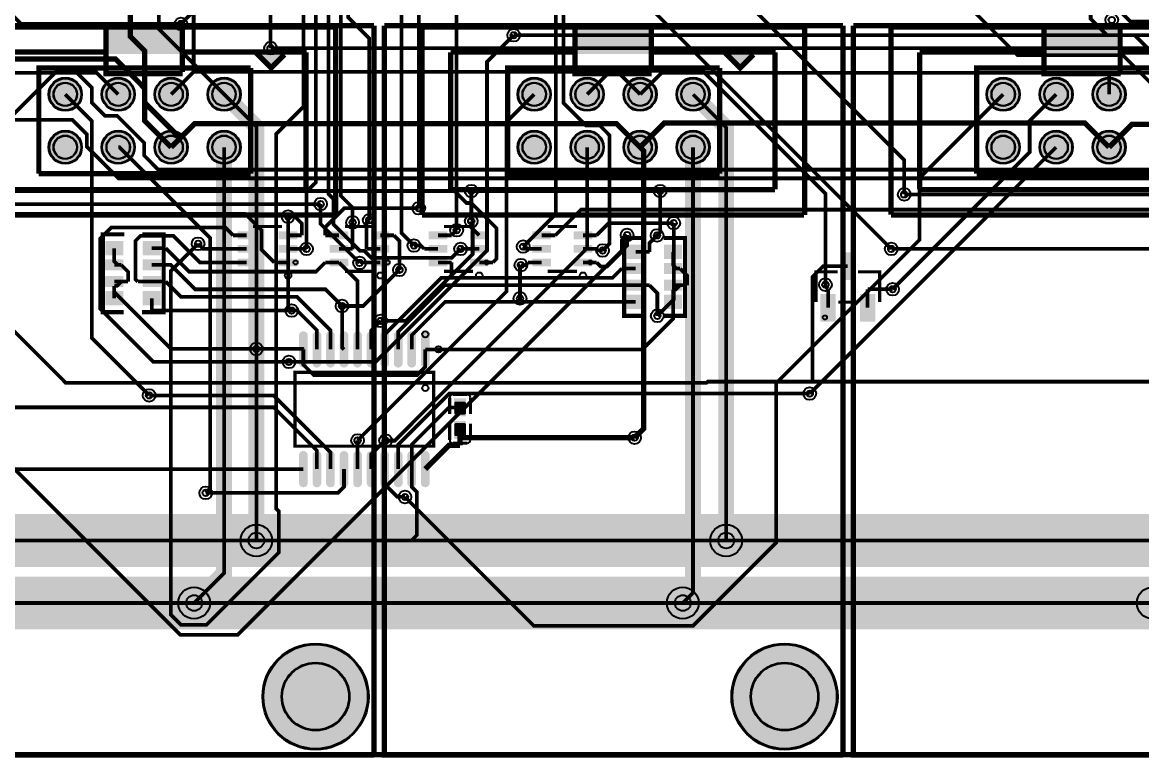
# Model space of a CAD drawing. Header units: millimetres. Extents: x 0 to 210, y -1 to 136.
# Drawn here: x 27.6 to 81.3, y -0.5 to 34.8 of the extents above; entities that cross this region are included whole.
import ezdxf

# ---------------------------------------------------------------- set-up
doc = ezdxf.new("R2010")
doc.units = ezdxf.units.MM
for name, color, linetype, true_color in [('BoardOutLine', 7, 'Continuous', 0xff00ff), ('BottomLayer', 7, 'Continuous', 0x0000ff), ('BottomSolderMaskLayer', 7, 'Continuous', 0xaa00ff), ('Document', 7, 'Continuous', 0xffffff), ('Hole', 7, 'Continuous', 0x222222), ('Multi-Layer', 7, 'Continuous', 0xc0c0c0), ('TopLayer', 7, 'Continuous', 0xff0000), ('TopPasteMaskLayer', 7, 'Continuous', 0x808080), ('TopSilkLayer', 7, 'Continuous', 0xffcc00), ('TopSolderMaskLayer', 7, 'Continuous', 0x800080)]:
    doc.layers.add(name, color=color, linetype=linetype, true_color=true_color)

msp = doc.modelspace()

# ---------------------------------------------------------------- hatches: boundary and pattern name
at = {"layer": 'BottomSolderMaskLayer'}
for points in [[(28.905, 31.307, 1), (30.48, 31.307, 1)], [(31.445, 31.307, 1), (33.02, 31.307, 1)], [(33.985, 31.307, 1), (35.56, 31.307, 1)], [(36.525, 31.307, 1), (38.1, 31.307, 1)], [(51.409, 31.307, 1), (52.984, 31.307, 1)], [(53.949, 31.307, 1), (55.524, 31.307, 1)], [(56.489, 31.307, 1), (58.064, 31.307, 1)], [(59.029, 31.307, 1), (60.604, 31.307, 1)], [(73.914, 31.307, 1), (75.489, 31.307, 1)], [(76.454, 31.307, 1), (78.029, 31.307, 1)], [(78.994, 31.307, 1), (80.569, 31.307, 1)], [(28.905, 28.767, 1), (30.48, 28.767, 1)], [(31.445, 28.767, 1), (33.02, 28.767, 1)], [(33.985, 28.767, 1), (35.56, 28.767, 1)], [(36.525, 28.767, 1), (38.1, 28.767, 1)], [(51.409, 28.767, 1), (52.984, 28.767, 1)], [(53.949, 28.767, 1), (55.524, 28.767, 1)], [(56.489, 28.767, 1), (58.064, 28.767, 1)], [(59.029, 28.767, 1), (60.604, 28.767, 1)], [(73.914, 28.767, 1), (75.489, 28.767, 1)], [(76.454, 28.767, 1), (78.029, 28.767, 1)], [(78.994, 28.767, 1), (80.569, 28.767, 1)], [(39.154, 2.407, 1), (44.255, 2.407, 1)], [(61.658, 2.407, 1), (66.76, 2.407, 1)]]:
    msp.add_hatch(color=256, dxfattribs=at).paths.add_polyline_path(points)
at = {"layer": 'Document'}
for points in [[(35.302, 33.237), (35.302, 34.437), (31.702, 34.437), (31.702, 33.237)], [(57.807, 33.237), (57.807, 34.437), (54.207, 34.437), (54.207, 33.237)], [(80.311, 33.237), (80.311, 34.437), (76.711, 34.437), (76.711, 33.237)], [(40.309, 33.339), (38.963, 33.339), (39.624, 32.679)], [(62.814, 33.339), (61.468, 33.339), (62.128, 32.679)]]:
    msp.add_hatch(color=256, dxfattribs=at).paths.add_polyline_path(points)
at = {"layer": 'Multi-Layer'}
for points in [[(28.93, 31.307, 1), (30.454, 31.307, 1)], [(31.47, 31.307, 1), (32.994, 31.307, 1)], [(34.01, 31.307, 1), (35.534, 31.307, 1)], [(36.55, 31.307, 1), (38.074, 31.307, 1)], [(51.435, 31.307, 1), (52.959, 31.307, 1)], [(53.975, 31.307, 1), (55.499, 31.307, 1)], [(56.515, 31.307, 1), (58.039, 31.307, 1)], [(59.055, 31.307, 1), (60.579, 31.307, 1)], [(73.939, 31.307, 1), (75.463, 31.307, 1)], [(76.479, 31.307, 1), (78.003, 31.307, 1)], [(79.019, 31.307, 1), (80.543, 31.307, 1)], [(28.93, 28.767, 1), (30.454, 28.767, 1)], [(31.47, 28.767, 1), (32.994, 28.767, 1)], [(34.01, 28.767, 1), (35.534, 28.767, 1)], [(36.55, 28.767, 1), (38.074, 28.767, 1)], [(51.435, 28.767, 1), (52.959, 28.767, 1)], [(53.975, 28.767, 1), (55.499, 28.767, 1)], [(56.515, 28.767, 1), (58.039, 28.767, 1)], [(59.055, 28.767, 1), (60.579, 28.767, 1)], [(73.939, 28.767, 1), (75.463, 28.767, 1)], [(76.479, 28.767, 1), (78.003, 28.767, 1)], [(79.019, 28.767, 1), (80.543, 28.767, 1)]]:
    msp.add_hatch(color=256, dxfattribs=at).paths.add_polyline_path(points)
at = {"layer": 'TopLayer'}
for points in [[(38.015, 24.365), (38.015, 24.715), (38.795, 24.715), (38.795, 24.365)], [(39.995, 24.365), (39.995, 24.715), (40.775, 24.715), (40.775, 24.365)], [(42.435, 24.365), (42.435, 24.715), (43.215, 24.715), (43.215, 24.365)], [(44.415, 24.365), (44.415, 24.715), (45.195, 24.715), (45.195, 24.365)], [(47.185, 24.365), (47.185, 24.715), (47.964, 24.715), (47.964, 24.365)], [(49.164, 24.365), (49.164, 24.715), (49.944, 24.715), (49.944, 24.365)], [(52.163, 24.365), (52.163, 24.715), (52.943, 24.715), (52.943, 24.365)], [(54.143, 24.365), (54.143, 24.715), (54.923, 24.715), (54.923, 24.365)], [(32.443, 24.247), (32.443, 23.597), (31.643, 23.597), (31.643, 24.247)], [(34.243, 24.247), (34.243, 23.597), (33.443, 23.597), (33.443, 24.247)], [(38.015, 23.715), (38.015, 24.065), (38.795, 24.065), (38.795, 23.715)], [(39.995, 23.715), (39.995, 24.065), (40.775, 24.065), (40.775, 23.715)], [(42.435, 23.715), (42.435, 24.065), (43.215, 24.065), (43.215, 23.715)], [(44.415, 23.715), (44.415, 24.065), (45.195, 24.065), (45.195, 23.715)], [(47.185, 23.715), (47.185, 24.065), (47.964, 24.065), (47.964, 23.715)], [(49.164, 23.715), (49.164, 24.065), (49.944, 24.065), (49.944, 23.715)], [(52.163, 23.715), (52.163, 24.065), (52.943, 24.065), (52.943, 23.715)], [(54.143, 23.715), (54.143, 24.065), (54.923, 24.065), (54.923, 23.715)], [(57.463, 24.069), (57.463, 23.419), (56.663, 23.419), (56.663, 24.069)], [(59.262, 24.069), (59.262, 23.419), (58.462, 23.419), (58.462, 24.069)], [(67.596, 23.686), (67.596, 22.436), (66.896, 22.436), (66.896, 23.686)], [(32.443, 23.372), (32.443, 22.872), (31.643, 22.872), (31.643, 23.372)], [(34.243, 23.372), (34.243, 22.872), (33.443, 22.872), (33.443, 23.372)], [(38.015, 23.065), (38.015, 23.415), (38.795, 23.415), (38.795, 23.065)], [(39.995, 23.065), (39.995, 23.415), (40.775, 23.415), (40.775, 23.065)], [(42.435, 23.065), (42.435, 23.415), (43.215, 23.415), (43.215, 23.065)], [(44.415, 23.065), (44.415, 23.415), (45.195, 23.415), (45.195, 23.065)], [(47.185, 23.065), (47.185, 23.415), (47.964, 23.415), (47.964, 23.065)], [(49.164, 23.065), (49.164, 23.415), (49.944, 23.415), (49.944, 23.065)], [(52.163, 23.065), (52.163, 23.415), (52.943, 23.415), (52.943, 23.065)], [(54.143, 23.065), (54.143, 23.415), (54.923, 23.415), (54.923, 23.065)], [(57.463, 23.194), (57.463, 22.694), (56.663, 22.694), (56.663, 23.194)], [(59.262, 23.194), (59.262, 22.694), (58.462, 22.694), (58.462, 23.194)], [(32.443, 22.572), (32.443, 22.072), (31.643, 22.072), (31.643, 22.572)], [(34.243, 22.572), (34.243, 22.072), (33.443, 22.072), (33.443, 22.572)], [(57.463, 22.394), (57.463, 21.894), (56.663, 21.894), (56.663, 22.394)], [(59.262, 22.394), (59.262, 21.894), (58.462, 21.894), (58.462, 22.394)], [(32.443, 21.847), (32.443, 21.197), (31.643, 21.197), (31.643, 21.847)], [(34.243, 21.847), (34.243, 21.197), (33.443, 21.197), (33.443, 21.847)], [(57.463, 21.669), (57.463, 21.019), (56.663, 21.019), (56.663, 21.669)], [(59.262, 21.669), (59.262, 21.019), (58.462, 21.019), (58.462, 21.669)], [(66.646, 21.686), (66.646, 20.436), (65.946, 20.436), (65.946, 21.686)], [(68.546, 21.686), (68.546, 20.436), (67.846, 20.436), (67.846, 21.686)], [(41.3, 18.376, -0.785398), (40.936, 18.376), (40.936, 19.754, -0.785398), (41.3, 19.754)], [(41.95, 18.376, -0.785398), (41.586, 18.376), (41.586, 19.754, -0.785398), (41.95, 19.754)], [(42.6, 18.376, -0.785398), (42.236, 18.376), (42.236, 19.754, -0.785398), (42.6, 19.754)], [(43.25, 18.376, -0.785398), (42.886, 18.376), (42.886, 19.754, -0.785398), (43.25, 19.754)], [(43.9, 18.376, -0.785398), (43.536, 18.376), (43.536, 19.754, -0.785398), (43.9, 19.754)], [(44.55, 18.376, -0.785398), (44.186, 18.376), (44.186, 19.754, -0.785398), (44.55, 19.754)], [(45.2, 18.376, -0.785398), (44.836, 18.376), (44.836, 19.754, -0.785398), (45.2, 19.754)], [(45.85, 18.376, -0.785398), (45.486, 18.376), (45.486, 19.754, -0.785398), (45.85, 19.754)], [(46.5, 18.376, -0.785398), (46.136, 18.376), (46.136, 19.754, -0.785398), (46.5, 19.754)], [(47.15, 18.376, -0.785398), (46.786, 18.376), (46.786, 19.754, -0.785398), (47.15, 19.754)], [(48.911, 15.887), (48.371, 15.887), (48.371, 16.677), (48.911, 16.677)], [(48.911, 15.587), (48.371, 15.587), (48.371, 14.797), (48.911, 14.797)], [(41.3, 12.634, -0.785398), (40.936, 12.634), (40.936, 14.012, -0.785398), (41.3, 14.012)], [(41.95, 12.634, -0.785398), (41.586, 12.634), (41.586, 14.012, -0.785398), (41.95, 14.012)], [(42.6, 12.634, -0.785398), (42.236, 12.634), (42.236, 14.012, -0.785398), (42.6, 14.012)], [(43.25, 12.634, -0.785398), (42.886, 12.634), (42.886, 14.012, -0.785398), (43.25, 14.012)], [(43.9, 12.634, -0.785398), (43.536, 12.634), (43.536, 14.012, -0.785398), (43.9, 14.012)], [(44.55, 12.634, -0.785398), (44.186, 12.634), (44.186, 14.012, -0.785398), (44.55, 14.012)], [(45.2, 12.634, -0.785398), (44.836, 12.634), (44.836, 14.012, -0.785398), (45.2, 14.012)], [(45.85, 12.634, -0.785398), (45.486, 12.634), (45.486, 14.012, -0.785398), (45.85, 14.012)], [(46.5, 12.634, -0.785398), (46.136, 12.634), (46.136, 14.012, -0.785398), (46.5, 14.012)], [(47.15, 12.634, -0.785398), (46.786, 12.634), (46.786, 14.012, -0.785398), (47.15, 14.012)]]:
    msp.add_hatch(color=256, dxfattribs=at).paths.add_polyline_path(points)
at = {"layer": 'TopPasteMaskLayer'}
for points in [[(38.015, 24.365), (38.015, 24.715), (38.795, 24.715), (38.795, 24.365)], [(39.995, 24.365), (39.995, 24.715), (40.775, 24.715), (40.775, 24.365)], [(42.435, 24.365), (42.435, 24.715), (43.215, 24.715), (43.215, 24.365)], [(44.415, 24.365), (44.415, 24.715), (45.195, 24.715), (45.195, 24.365)], [(47.185, 24.365), (47.185, 24.715), (47.964, 24.715), (47.964, 24.365)], [(49.164, 24.365), (49.164, 24.715), (49.944, 24.715), (49.944, 24.365)], [(52.163, 24.365), (52.163, 24.715), (52.943, 24.715), (52.943, 24.365)], [(54.143, 24.365), (54.143, 24.715), (54.923, 24.715), (54.923, 24.365)], [(32.443, 24.247), (32.443, 23.597), (31.643, 23.597), (31.643, 24.247)], [(34.243, 24.247), (34.243, 23.597), (33.443, 23.597), (33.443, 24.247)], [(38.015, 23.715), (38.015, 24.065), (38.795, 24.065), (38.795, 23.715)], [(39.995, 23.715), (39.995, 24.065), (40.775, 24.065), (40.775, 23.715)], [(42.435, 23.715), (42.435, 24.065), (43.215, 24.065), (43.215, 23.715)], [(44.415, 23.715), (44.415, 24.065), (45.195, 24.065), (45.195, 23.715)], [(47.185, 23.715), (47.185, 24.065), (47.964, 24.065), (47.964, 23.715)], [(49.164, 23.715), (49.164, 24.065), (49.944, 24.065), (49.944, 23.715)], [(52.163, 23.715), (52.163, 24.065), (52.943, 24.065), (52.943, 23.715)], [(54.143, 23.715), (54.143, 24.065), (54.923, 24.065), (54.923, 23.715)], [(57.463, 24.069), (57.463, 23.419), (56.663, 23.419), (56.663, 24.069)], [(59.262, 24.069), (59.262, 23.419), (58.462, 23.419), (58.462, 24.069)], [(67.596, 23.686), (67.596, 22.436), (66.896, 22.436), (66.896, 23.686)], [(32.443, 23.372), (32.443, 22.872), (31.643, 22.872), (31.643, 23.372)], [(34.243, 23.372), (34.243, 22.872), (33.443, 22.872), (33.443, 23.372)], [(38.015, 23.065), (38.015, 23.415), (38.795, 23.415), (38.795, 23.065)], [(39.995, 23.065), (39.995, 23.415), (40.775, 23.415), (40.775, 23.065)], [(42.435, 23.065), (42.435, 23.415), (43.215, 23.415), (43.215, 23.065)], [(44.415, 23.065), (44.415, 23.415), (45.195, 23.415), (45.195, 23.065)], [(47.185, 23.065), (47.185, 23.415), (47.964, 23.415), (47.964, 23.065)], [(49.164, 23.065), (49.164, 23.415), (49.944, 23.415), (49.944, 23.065)], [(52.163, 23.065), (52.163, 23.415), (52.943, 23.415), (52.943, 23.065)], [(54.143, 23.065), (54.143, 23.415), (54.923, 23.415), (54.923, 23.065)], [(57.463, 23.194), (57.463, 22.694), (56.663, 22.694), (56.663, 23.194)], [(59.262, 23.194), (59.262, 22.694), (58.462, 22.694), (58.462, 23.194)], [(32.443, 22.572), (32.443, 22.072), (31.643, 22.072), (31.643, 22.572)], [(34.243, 22.572), (34.243, 22.072), (33.443, 22.072), (33.443, 22.572)], [(57.463, 22.394), (57.463, 21.894), (56.663, 21.894), (56.663, 22.394)], [(59.262, 22.394), (59.262, 21.894), (58.462, 21.894), (58.462, 22.394)], [(32.443, 21.847), (32.443, 21.197), (31.643, 21.197), (31.643, 21.847)], [(34.243, 21.847), (34.243, 21.197), (33.443, 21.197), (33.443, 21.847)], [(57.463, 21.669), (57.463, 21.019), (56.663, 21.019), (56.663, 21.669)], [(59.262, 21.669), (59.262, 21.019), (58.462, 21.019), (58.462, 21.669)], [(66.646, 21.686), (66.646, 20.436), (65.946, 20.436), (65.946, 21.686)], [(68.546, 21.686), (68.546, 20.436), (67.846, 20.436), (67.846, 21.686)], [(41.3, 18.376, -0.785398), (40.936, 18.376), (40.936, 19.754, -0.785398), (41.3, 19.754)], [(41.95, 18.376, -0.785398), (41.586, 18.376), (41.586, 19.754, -0.785398), (41.95, 19.754)], [(42.6, 18.376, -0.785398), (42.236, 18.376), (42.236, 19.754, -0.785398), (42.6, 19.754)], [(43.25, 18.376, -0.785398), (42.886, 18.376), (42.886, 19.754, -0.785398), (43.25, 19.754)], [(43.9, 18.376, -0.785398), (43.536, 18.376), (43.536, 19.754, -0.785398), (43.9, 19.754)], [(44.55, 18.376, -0.785398), (44.186, 18.376), (44.186, 19.754, -0.785398), (44.55, 19.754)], [(45.2, 18.376, -0.785398), (44.836, 18.376), (44.836, 19.754, -0.785398), (45.2, 19.754)], [(45.85, 18.376, -0.785398), (45.486, 18.376), (45.486, 19.754, -0.785398), (45.85, 19.754)], [(46.5, 18.376, -0.785398), (46.136, 18.376), (46.136, 19.754, -0.785398), (46.5, 19.754)], [(47.15, 18.376, -0.785398), (46.786, 18.376), (46.786, 19.754, -0.785398), (47.15, 19.754)], [(48.416, 16.567), (48.866, 16.567), (48.916, 16.517), (48.916, 15.987), (48.866, 15.937), (48.416, 15.937), (48.366, 15.987), (48.366, 16.517)], [(48.416, 15.537), (48.866, 15.537), (48.916, 15.487), (48.916, 14.957), (48.866, 14.907), (48.416, 14.907), (48.366, 14.957), (48.366, 15.487)], [(41.3, 12.634, -0.785398), (40.936, 12.634), (40.936, 14.012, -0.785398), (41.3, 14.012)], [(41.95, 12.634, -0.785398), (41.586, 12.634), (41.586, 14.012, -0.785398), (41.95, 14.012)], [(42.6, 12.634, -0.785398), (42.236, 12.634), (42.236, 14.012, -0.785398), (42.6, 14.012)], [(43.25, 12.634, -0.785398), (42.886, 12.634), (42.886, 14.012, -0.785398), (43.25, 14.012)], [(43.9, 12.634, -0.785398), (43.536, 12.634), (43.536, 14.012, -0.785398), (43.9, 14.012)], [(44.55, 12.634, -0.785398), (44.186, 12.634), (44.186, 14.012, -0.785398), (44.55, 14.012)], [(45.2, 12.634, -0.785398), (44.836, 12.634), (44.836, 14.012, -0.785398), (45.2, 14.012)], [(45.85, 12.634, -0.785398), (45.486, 12.634), (45.486, 14.012, -0.785398), (45.85, 14.012)], [(46.5, 12.634, -0.785398), (46.136, 12.634), (46.136, 14.012, -0.785398), (46.5, 14.012)], [(47.15, 12.634, -0.785398), (46.786, 12.634), (46.786, 14.012, -0.785398), (47.15, 14.012)]]:
    msp.add_hatch(color=256, dxfattribs=at).paths.add_polyline_path(points)
at = {"layer": 'TopSolderMaskLayer'}
for points in [[(28.905, 31.307, 1), (30.48, 31.307, 1)], [(31.445, 31.307, 1), (33.02, 31.307, 1)], [(33.985, 31.307, 1), (35.56, 31.307, 1)], [(36.525, 31.307, 1), (38.1, 31.307, 1)], [(51.409, 31.307, 1), (52.984, 31.307, 1)], [(53.949, 31.307, 1), (55.524, 31.307, 1)], [(56.489, 31.307, 1), (58.064, 31.307, 1)], [(59.029, 31.307, 1), (60.604, 31.307, 1)], [(73.914, 31.307, 1), (75.489, 31.307, 1)], [(76.454, 31.307, 1), (78.029, 31.307, 1)], [(78.994, 31.307, 1), (80.569, 31.307, 1)], [(28.905, 28.767, 1), (30.48, 28.767, 1)], [(31.445, 28.767, 1), (33.02, 28.767, 1)], [(33.985, 28.767, 1), (35.56, 28.767, 1)], [(36.525, 28.767, 1), (38.1, 28.767, 1)], [(51.409, 28.767, 1), (52.984, 28.767, 1)], [(53.949, 28.767, 1), (55.524, 28.767, 1)], [(56.489, 28.767, 1), (58.064, 28.767, 1)], [(59.029, 28.767, 1), (60.604, 28.767, 1)], [(73.914, 28.767, 1), (75.489, 28.767, 1)], [(76.454, 28.767, 1), (78.029, 28.767, 1)], [(78.994, 28.767, 1), (80.569, 28.767, 1)], [(37.958, 24.354), (37.958, 24.727), (38.852, 24.727), (38.852, 24.354)], [(39.938, 24.354), (39.938, 24.727), (40.832, 24.727), (40.832, 24.354)], [(42.378, 24.354), (42.378, 24.727), (43.271, 24.727), (43.271, 24.354)], [(44.358, 24.354), (44.358, 24.727), (45.251, 24.727), (45.251, 24.354)], [(47.128, 24.354), (47.128, 24.727), (48.021, 24.727), (48.021, 24.354)], [(49.108, 24.354), (49.108, 24.727), (50.001, 24.727), (50.001, 24.354)], [(52.106, 24.354), (52.106, 24.727), (53, 24.727), (53, 24.354)], [(54.086, 24.354), (54.086, 24.727), (54.979, 24.727), (54.979, 24.354)], [(32.475, 24.267), (32.475, 23.576), (31.612, 23.576), (31.612, 24.267)], [(34.275, 24.267), (34.275, 23.576), (33.412, 23.576), (33.412, 24.267)], [(37.958, 23.704), (37.958, 24.077), (38.852, 24.077), (38.852, 23.704)], [(39.938, 23.704), (39.938, 24.077), (40.832, 24.077), (40.832, 23.704)], [(42.378, 23.704), (42.378, 24.077), (43.271, 24.077), (43.271, 23.704)], [(44.358, 23.704), (44.358, 24.077), (45.251, 24.077), (45.251, 23.704)], [(47.128, 23.704), (47.128, 24.077), (48.021, 24.077), (48.021, 23.704)], [(49.108, 23.704), (49.108, 24.077), (50.001, 24.077), (50.001, 23.704)], [(52.106, 23.704), (52.106, 24.077), (53, 24.077), (53, 23.704)], [(54.086, 23.704), (54.086, 24.077), (54.979, 24.077), (54.979, 23.704)], [(57.494, 24.09), (57.494, 23.398), (56.631, 23.398), (56.631, 24.09)], [(59.294, 24.09), (59.294, 23.398), (58.431, 23.398), (58.431, 24.09)], [(67.61, 23.732), (67.61, 22.391), (66.882, 22.391), (66.882, 23.732)], [(32.484, 23.388), (32.484, 22.856), (31.603, 22.856), (31.603, 23.388)], [(34.284, 23.388), (34.284, 22.856), (33.403, 22.856), (33.403, 23.388)], [(37.958, 23.054), (37.958, 23.427), (38.852, 23.427), (38.852, 23.054)], [(39.938, 23.054), (39.938, 23.427), (40.832, 23.427), (40.832, 23.054)], [(42.378, 23.054), (42.378, 23.427), (43.271, 23.427), (43.271, 23.054)], [(44.358, 23.054), (44.358, 23.427), (45.251, 23.427), (45.251, 23.054)], [(47.128, 23.054), (47.128, 23.427), (48.021, 23.427), (48.021, 23.054)], [(49.108, 23.054), (49.108, 23.427), (50.001, 23.427), (50.001, 23.054)], [(52.106, 23.054), (52.106, 23.427), (53, 23.427), (53, 23.054)], [(54.086, 23.054), (54.086, 23.427), (54.979, 23.427), (54.979, 23.054)], [(57.503, 23.21), (57.503, 22.678), (56.622, 22.678), (56.622, 23.21)], [(59.303, 23.21), (59.303, 22.678), (58.422, 22.678), (58.422, 23.21)], [(32.484, 22.588), (32.484, 22.056), (31.603, 22.056), (31.603, 22.588)], [(34.284, 22.588), (34.284, 22.056), (33.403, 22.056), (33.403, 22.588)], [(57.503, 22.41), (57.503, 21.878), (56.622, 21.878), (56.622, 22.41)], [(59.303, 22.41), (59.303, 21.878), (58.422, 21.878), (58.422, 22.41)], [(32.475, 21.868), (32.475, 21.176), (31.612, 21.176), (31.612, 21.868)], [(34.275, 21.868), (34.275, 21.176), (33.412, 21.176), (33.412, 21.868)], [(57.494, 21.69), (57.494, 20.999), (56.631, 20.999), (56.631, 21.69)], [(59.294, 21.69), (59.294, 20.999), (58.431, 20.999), (58.431, 21.69)], [(66.661, 21.732), (66.661, 20.391), (65.932, 20.391), (65.932, 21.732)], [(68.56, 21.732), (68.56, 20.391), (67.832, 20.391), (67.832, 21.732)], [(41.326, 18.356, -0.785398), (40.911, 18.356), (40.911, 19.774, -0.785398), (41.326, 19.774)], [(41.976, 18.356, -0.785398), (41.561, 18.356), (41.561, 19.774, -0.785398), (41.976, 19.774)], [(42.626, 18.356, -0.785398), (42.211, 18.356), (42.211, 19.774, -0.785398), (42.626, 19.774)], [(43.276, 18.356, -0.785398), (42.861, 18.356), (42.861, 19.774, -0.785398), (43.276, 19.774)], [(43.926, 18.356, -0.785398), (43.511, 18.356), (43.511, 19.774, -0.785398), (43.926, 19.774)], [(44.576, 18.356, -0.785398), (44.161, 18.356), (44.161, 19.774, -0.785398), (44.576, 19.774)], [(45.226, 18.356, -0.785398), (44.811, 18.356), (44.811, 19.774, -0.785398), (45.226, 19.774)], [(45.876, 18.356, -0.785398), (45.461, 18.356), (45.461, 19.774, -0.785398), (45.876, 19.774)], [(46.526, 18.356, -0.785398), (46.111, 18.356), (46.111, 19.774, -0.785398), (46.526, 19.774)], [(47.176, 18.356, -0.785398), (46.761, 18.356), (46.761, 19.774, -0.785398), (47.176, 19.774)], [(48.928, 15.85), (48.353, 15.85), (48.353, 16.714), (48.928, 16.714)], [(48.928, 15.624), (48.353, 15.624), (48.353, 14.76), (48.928, 14.76)], [(41.326, 12.614, -0.785398), (40.911, 12.614), (40.911, 14.032, -0.785398), (41.326, 14.032)], [(41.976, 12.614, -0.785398), (41.561, 12.614), (41.561, 14.032, -0.785398), (41.976, 14.032)], [(42.626, 12.614, -0.785398), (42.211, 12.614), (42.211, 14.032, -0.785398), (42.626, 14.032)], [(43.276, 12.614, -0.785398), (42.861, 12.614), (42.861, 14.032, -0.785398), (43.276, 14.032)], [(43.926, 12.614, -0.785398), (43.511, 12.614), (43.511, 14.032, -0.785398), (43.926, 14.032)], [(44.576, 12.614, -0.785398), (44.161, 12.614), (44.161, 14.032, -0.785398), (44.576, 14.032)], [(45.226, 12.614, -0.785398), (44.811, 12.614), (44.811, 14.032, -0.785398), (45.226, 14.032)], [(45.876, 12.614, -0.785398), (45.461, 12.614), (45.461, 14.032, -0.785398), (45.876, 14.032)], [(46.526, 12.614, -0.785398), (46.111, 12.614), (46.111, 14.032, -0.785398), (46.526, 14.032)], [(47.176, 12.614, -0.785398), (46.761, 12.614), (46.761, 14.032, -0.785398), (47.176, 14.032)], [(39.154, 2.407, 1), (44.255, 2.407, 1)], [(61.658, 2.407, 1), (66.76, 2.407, 1)]]:
    msp.add_hatch(color=256, dxfattribs=at).paths.add_polyline_path(points)

# ---------------------------------------------------------------- linework, layer by layer
at = {"layer": 'BoardOutLine', "const_width": 0.254}
msp.add_lwpolyline([(-0.086, 135.625), (209.914, 135.625), (209.914, -0.375), (-0.086, -0.375), (-0.086, 135.625)], close=True, dxfattribs=at)
at = {"layer": 'BottomLayer'}
for points, const_width in [([(39.878, 69.952), (41.148, 68.682), (43.059, 68.682), (43.687, 68.053), (43.687, 64.428), (39.228, 59.969), (39.228, 43.16), (39.546, 42.842), (39.546, 33.521)], 0.178), ([(38.27, 60.659), (37.984, 60.373), (37.984, 37.429), (35.244, 34.688)], 0.178), ([(44.425, 58.268), (41.123, 54.966), (41.123, 30.711), (39.812, 29.4), (39.812, 11.424), (39.94, 11.296), (39.94, 9.32), (36.476, 5.857), (35.236, 5.857), (34.764, 6.329), (34.764, 22.83), (36.068, 24.134)], 0.178), ([(44.425, 55.448), (41.721, 52.745), (41.721, 27.082), (41.269, 26.631), (41.269, 23.89)], 0.178), ([(44.425, 52.908), (42.91, 51.394), (42.91, 26.443), (43.483, 25.87), (43.483, 25.158)], 0.178), ([(44.425, 50.368), (43.268, 49.211), (43.268, 34.997), (44.28, 33.986), (44.28, 25.266)], 0.178), ([(44.425, 47.828), (44.425, 47.275), (45.826, 45.874), (45.826, 24.651), (46.427, 24.05)], 0.178), ([(48.114, 47.828), (48.114, 44.887), (52.602, 40.399), (52.602, 39.176), (53.227, 38.551), (53.227, 25.56), (51.667, 23.999)], 0.178), ([(52.045, 47.828), (50.801, 46.585), (50.801, 44.218), (56.053, 38.966), (56.053, 37.164), (69.327, 23.89)], 0.178), ([(48.668, 23.89), (48.238, 23.46), (44.384, 23.46), (44.052, 23.792), (43.845, 23.792), (42.57, 25.067), (42.57, 26.278), (42.319, 26.529), (42.319, 45.923)], 0.178), ([(52.818, 45.288), (69.951, 28.155), (69.951, 26.504)], 0.178), ([(84.618, 28.743), (84.618, 30.54), (81.015, 34.144), (79.683, 34.144), (78.9, 34.926), (78.9, 43.746), (77.358, 45.288)], 0.178), ([(32.813, 41.416), (32.813, 34.08), (33.502, 33.391), (33.502, 30.037), (34.772, 28.767)], 0.254), ([(72.695, 40.197), (72.695, 39.564), (71.472, 38.341), (71.472, 37.103), (75.396, 33.179), (80.449, 33.179), (82.321, 31.307)], 0.178), ([(48.719, 40.101), (46.654, 38.037), (46.654, 25.839)], 0.178), ([(48.474, 24.783), (48.474, 36.664), (51.991, 40.18)], 0.178), ([(53.601, 39.125), (53.601, 30.887), (54.678, 29.81), (55.345, 29.81), (55.814, 29.34), (55.814, 24.149), (55.479, 23.813)], 0.178), ([(34.188, 35.282), (34.188, 34.431), (37.312, 31.307)], 0.178), ([(40.423, 18.464), (44.578, 18.464), (49.931, 23.816), (49.931, 32.861), (51.213, 34.144)], 0.178), ([(16.566, 33.04), (21.391, 28.215), (21.391, 19.196), (35.218, 5.369), (37.969, 5.369), (56.654, 24.055), (56.654, 24.556)], 0.178), ([(32.232, 31.307), (31.192, 32.347), (29.214, 32.347), (22.282, 25.415), (22.282, 21.945)], 0.178), ([(54.737, 31.307), (55.858, 32.428), (60.283, 32.428), (66.172, 26.539), (66.172, 22.173)], 0.178), ([(33.719, 16.86), (30.962, 19.617), (30.962, 30.037), (29.692, 31.307)], 0.178), ([(38.864, 9.895), (38.864, 29.756), (37.312, 31.307)], 0.762), ([(38.863, 19.089), (38.863, 29.756), (37.312, 31.307)], 0.178), ([(43.718, 14.698), (50.864, 21.844), (50.864, 29.974), (52.197, 31.307)], 0.178), ([(45.994, 11.986), (52.172, 5.807), (59.817, 5.807), (63.807, 9.797), (63.807, 17.448), (70.688, 24.329), (70.688, 27.294), (74.701, 31.307)], 0.178), ([(61.407, 9.895), (61.407, 29.717), (59.817, 31.307)], 0.762), ([(61.407, 9.895), (61.407, 29.717), (59.817, 31.307)], 0.178), ([(77.241, 31.307), (75.971, 30.037), (75.971, 28.531), (69.395, 21.954)], 0.178), ([(35.876, 6.898), (37.312, 8.334), (37.312, 28.767)], 0.762), ([(59.326, 6.898), (59.817, 7.389), (59.817, 28.767)], 0.762), ([(36.433, 12.184), (36.641, 12.392), (36.641, 24.414), (32.288, 28.767), (32.232, 28.767)], 0.178), ([(35.876, 6.898), (37.312, 8.334), (37.312, 28.767)], 0.178), ([(45.068, 14.689), (45.503, 14.689), (54.737, 23.923), (54.737, 28.767)], 0.178), ([(57.277, 28.767), (57.444, 28.6), (57.444, 15.261), (57.012, 14.829)], 0.254), ([(59.326, 6.898), (59.817, 7.388), (59.817, 28.767)], 0.178), ([(77.241, 28.767), (65.419, 16.945)], 0.178), ([(49.179, 26.666), (49.179, 25.221), (49.175, 25.217)], 0.178), ([(58.24, 26.666), (58.24, 24.684), (58.091, 24.535)], 0.178), ([(43.815, 23.219), (41.947, 25.086), (41.947, 26.04)], 0.178), ([(40.557, 20.93), (40.385, 21.101), (40.385, 25.441)], 0.178), ([(44.834, 20.436), (46.036, 20.436), (49.242, 23.642), (49.242, 25.149), (49.175, 25.217)], 0.178), ([(58.89, 25.129), (58.89, 21.464), (58.105, 20.678)], 0.178), ([(51.514, 21.512), (51.514, 23.073), (51.558, 23.116)], 0.178), ([(45.728, 22.885), (43.993, 21.149), (42.977, 21.149)], 0.178), ([(38.863, 9.895), (38.863, 19.089)], 0.178)]:
    msp.add_lwpolyline(points, dxfattribs=dict(at, const_width=const_width))
at = {"layer": 'BottomSolderMaskLayer'}
for centre, radius in [((29.692, 31.307), 0.787), ((29.692, 31.307), 0.568), ((32.232, 31.307), 0.787), ((32.232, 31.307), 0.568), ((34.772, 31.307), 0.787), ((34.772, 31.307), 0.568), ((37.312, 31.307), 0.787), ((37.312, 31.307), 0.568), ((52.197, 31.307), 0.787), ((52.197, 31.307), 0.568), ((54.737, 31.307), 0.787), ((54.737, 31.307), 0.568), ((57.277, 31.307), 0.787), ((57.277, 31.307), 0.568), ((59.817, 31.307), 0.787), ((59.817, 31.307), 0.568), ((74.701, 31.307), 0.787), ((74.701, 31.307), 0.568), ((77.241, 31.307), 0.787), ((77.241, 31.307), 0.568), ((79.781, 31.307), 0.787), ((79.781, 31.307), 0.568), ((29.692, 28.767), 0.787), ((32.232, 28.767), 0.787), ((34.772, 28.767), 0.787), ((37.312, 28.767), 0.787), ((52.197, 28.767), 0.787), ((54.737, 28.767), 0.787), ((57.277, 28.767), 0.787), ((59.817, 28.767), 0.787), ((74.701, 28.767), 0.787), ((77.241, 28.767), 0.787), ((79.781, 28.767), 0.787), ((29.692, 28.767), 0.568), ((32.232, 28.767), 0.568), ((34.772, 28.767), 0.568), ((37.312, 28.767), 0.568), ((52.197, 28.767), 0.568), ((54.737, 28.767), 0.568), ((57.277, 28.767), 0.568), ((59.817, 28.767), 0.568), ((74.701, 28.767), 0.568), ((77.241, 28.767), 0.568), ((79.781, 28.767), 0.568), ((41.704, 2.407), 2.551), ((64.209, 2.407), 2.551), ((41.704, 2.407), 1.633), ((64.208, 2.407), 1.633)]:
    msp.add_circle(centre, radius, dxfattribs=at)
at = {"layer": 'Document'}
for centre, radius in [((40.745, 23.24), 0.1), ((45.165, 23.24), 0.1), ((49.915, 23.24), 0.1), ((54.893, 23.24), 0.1), ((66.146, 20.601), 0.1), ((46.968, 19.794), 0.15)]:
    msp.add_circle(centre, radius, dxfattribs=at)
at = {"layer": 'Hole'}
for centre, radius in [((79.912, 34.876), 0.153), ((35.244, 34.688), 0.153), ((51.213, 34.143), 0.153), ((39.546, 33.521), 0.153), ((49.179, 26.666), 0.153), ((58.24, 26.666), 0.153), ((69.951, 26.504), 0.153), ((41.947, 26.04), 0.153), ((46.654, 25.839), 0.153), ((40.385, 25.44), 0.153), ((43.483, 25.158), 0.153), ((44.28, 25.266), 0.153), ((49.175, 25.217), 0.153), ((58.89, 25.129), 0.153), ((48.474, 24.783), 0.153), ((56.654, 24.556), 0.153), ((36.068, 24.134), 0.153), ((46.427, 24.05), 0.153), ((58.091, 24.535), 0.153), ((41.269, 23.89), 0.153), ((48.668, 23.89), 0.153), ((51.667, 23.999), 0.153), ((55.479, 23.813), 0.153), ((69.327, 23.89), 0.153), ((43.815, 23.218), 0.153), ((51.558, 23.116), 0.153), ((45.728, 22.884), 0.153), ((66.172, 22.173), 0.153), ((69.395, 21.954), 0.153), ((51.514, 21.512), 0.153), ((40.557, 20.93), 0.153), ((42.977, 21.149), 0.153), ((44.834, 20.436), 0.153), ((58.105, 20.678), 0.153), ((38.863, 19.089), 0.153), ((40.423, 18.464), 0.153), ((33.719, 16.86), 0.153), ((65.419, 16.945), 0.153), ((43.718, 14.698), 0.153), ((45.068, 14.689), 0.153), ((57.012, 14.829), 0.153), ((36.433, 12.184), 0.153), ((45.993, 11.985), 0.153), ((38.863, 9.895), 0.381), ((61.407, 9.895), 0.381), ((35.876, 6.898), 0.381), ((59.326, 6.898), 0.381)]:
    msp.add_circle(centre, radius, dxfattribs=at)
at = {"layer": 'Multi-Layer'}
for centre, radius in [((35.244, 34.688), 0.305), ((79.912, 34.876), 0.305), ((51.213, 34.143), 0.305), ((39.546, 33.521), 0.305), ((29.692, 31.307), 0.762), ((29.692, 31.307), 0.55), ((32.232, 31.307), 0.762), ((32.232, 31.307), 0.55), ((34.772, 31.307), 0.762), ((34.772, 31.307), 0.55), ((37.312, 31.307), 0.762), ((37.312, 31.307), 0.55), ((52.197, 31.307), 0.762), ((52.197, 31.307), 0.55), ((54.737, 31.307), 0.762), ((54.737, 31.307), 0.55), ((57.277, 31.307), 0.762), ((57.277, 31.307), 0.55), ((59.817, 31.307), 0.762), ((59.817, 31.307), 0.55), ((74.701, 31.307), 0.762), ((74.701, 31.307), 0.55), ((77.241, 31.307), 0.762), ((77.241, 31.307), 0.55), ((79.781, 31.307), 0.762), ((79.781, 31.307), 0.55), ((29.692, 28.767), 0.762), ((29.692, 28.767), 0.55), ((32.232, 28.767), 0.762), ((32.232, 28.767), 0.55), ((34.772, 28.767), 0.762), ((34.772, 28.767), 0.55), ((37.312, 28.767), 0.762), ((37.312, 28.767), 0.55), ((52.197, 28.767), 0.762), ((52.197, 28.767), 0.55), ((54.737, 28.767), 0.762), ((54.737, 28.767), 0.55), ((57.277, 28.767), 0.762), ((57.277, 28.767), 0.55), ((59.817, 28.767), 0.762), ((59.817, 28.767), 0.55), ((74.701, 28.767), 0.762), ((74.701, 28.767), 0.55), ((77.241, 28.767), 0.762), ((77.241, 28.767), 0.55), ((79.781, 28.767), 0.762), ((79.781, 28.767), 0.55), ((49.179, 26.666), 0.305), ((58.24, 26.666), 0.305), ((41.947, 26.04), 0.305), ((69.951, 26.504), 0.305), ((46.654, 25.839), 0.305), ((40.385, 25.44), 0.305), ((43.483, 25.158), 0.305), ((44.28, 25.266), 0.305), ((49.175, 25.217), 0.305), ((58.89, 25.129), 0.305), ((48.474, 24.783), 0.305), ((56.654, 24.556), 0.305), ((58.091, 24.535), 0.305), ((36.068, 24.134), 0.305), ((41.269, 23.89), 0.305), ((46.427, 24.05), 0.305), ((48.668, 23.89), 0.305), ((51.667, 23.999), 0.305), ((69.327, 23.89), 0.305), ((55.479, 23.813), 0.305), ((43.815, 23.218), 0.305), ((45.728, 22.884), 0.305), ((51.558, 23.116), 0.305), ((66.172, 22.173), 0.305), ((69.395, 21.954), 0.305), ((51.514, 21.512), 0.305), ((40.557, 20.93), 0.305), ((42.977, 21.149), 0.305), ((58.105, 20.678), 0.305), ((44.834, 20.436), 0.305), ((38.863, 19.089), 0.305), ((40.423, 18.464), 0.305), ((65.419, 16.945), 0.305), ((33.719, 16.86), 0.305), ((57.012, 14.829), 0.305), ((43.718, 14.698), 0.305), ((45.068, 14.689), 0.305), ((36.433, 12.184), 0.305), ((45.993, 11.985), 0.305), ((38.863, 9.895), 0.762), ((61.407, 9.895), 0.762), ((35.876, 6.898), 0.762), ((59.326, 6.898), 0.762), ((81.879, 6.898), 0.762), ((41.704, 2.407), 2.5), ((64.209, 2.407), 2.5), ((41.704, 2.407), 1.6), ((64.208, 2.407), 1.6)]:
    msp.add_circle(centre, radius, dxfattribs=at)
at = {"layer": 'TopLayer'}
for points, const_width in [([(7.798, 86.106), (2.743, 78.754), (2.743, 11.216), (7.061, 6.898), (127.33, 6.898)], 2.54), ([(11.275, 45.847), (11.275, 41.667), (23.166, 29.776), (23.166, 29.462), (27.049, 25.579), (38.32, 25.579), (39.115, 24.783), (39.115, 23.853), (39.728, 23.24)], 0.178), ([(11.925, 45.847), (11.925, 43.825), (11.731, 43.631), (11.731, 41.717), (23.523, 29.924), (23.523, 29.61), (27.093, 26.04), (41.947, 26.04)], 0.178), ([(95.145, 23.24), (95.187, 23.283), (95.187, 24.933), (92.681, 27.439), (91.26, 27.439), (91.096, 27.275), (32.25, 27.275), (30.723, 28.801), (30.723, 29.397), (30.035, 30.085), (24.12, 30.085), (12.91, 41.294), (12.91, 43.331), (13.433, 43.854), (13.731, 43.854), (14.067, 44.19), (14.067, 44.665), (13.875, 44.857), (13.875, 45.847)], 0.178), ([(98.732, 23.24), (98.146, 23.826), (98.146, 24.761), (95.111, 27.796), (91.112, 27.796), (91.007, 27.691), (34.157, 27.691), (33.486, 28.363), (33.486, 28.973), (32.182, 30.276), (31.602, 30.276), (30.962, 30.916), (30.962, 31.627), (30.252, 32.338), (22.372, 32.338), (13.281, 41.429), (13.281, 43.195), (13.583, 43.497), (13.879, 43.497), (14.525, 44.142), (14.525, 45.847)], 0.178), ([(21.108, 42.85), (21.108, 42.091), (22.378, 40.82), (22.378, 39.882), (27.572, 34.688), (35.244, 34.688)], 0.178), ([(16.349, 41.706), (25.055, 33), (32.102, 33), (33.502, 31.599), (33.502, 30.907), (35.207, 29.202)], 0.254), ([(31.344, 39.651), (31.344, 38.544), (32.464, 37.424), (35.305, 37.424), (35.854, 36.875), (35.854, 32.389)], 0.178), ([(125.426, 36.703), (123.238, 34.516), (101.596, 34.516), (101.314, 34.798), (80.801, 34.798), (77.942, 37.657), (77.775, 37.657)], 0.178), ([(51.213, 34.144), (99.486, 34.144)], 0.178), ([(93.948, 33.521), (39.546, 33.521)], 0.178), ([(35.854, 32.389), (34.772, 31.307)], 0.178), ([(57.277, 31.307), (56.195, 32.389), (35.854, 32.389)], 0.178), ([(79.781, 32.337), (79.781, 32.338), (58.307, 32.338), (57.277, 31.307)], 0.178), ([(87.053, 32.338), (79.782, 32.338), (79.781, 32.337)], 0.178), ([(79.781, 31.307), (79.781, 32.337)], 0.178), ([(7.188, 31.307), (8.458, 30.037), (8.458, 28.529), (23.664, 13.323), (41.118, 13.323)], 0.178), ([(57.277, 28.767), (56.148, 29.896), (35.901, 29.896), (35.207, 29.202)], 0.254), ([(79.781, 28.767), (78.61, 29.938), (58.448, 29.938), (57.277, 28.767)], 0.254), ([(91.214, 29.874), (80.888, 29.874), (79.781, 28.767)], 0.254), ([(24.986, 28.958), (27.277, 26.668), (48.367, 26.668), (48.942, 26.093), (49.18, 26.093), (50.39, 24.883), (50.39, 23.418), (50.212, 23.24)], 0.178), ([(35.207, 29.202), (34.772, 28.767)], 0.254), ([(9.728, 28.767), (22.208, 16.287), (39.692, 16.287), (41.768, 14.211), (41.768, 13.323)], 0.178), ([(58.24, 26.666), (49.179, 26.666)], 0.178), ([(69.951, 26.504), (91.047, 26.504), (91.26, 26.292), (92.684, 26.292), (93.828, 25.148), (93.828, 23.892), (93.83, 23.89)], 0.178), ([(42.167, 24.54), (42.167, 24.927), (43.079, 25.839), (46.654, 25.839)], 0.178), ([(53.21, 24.54), (54.442, 25.772), (89.213, 25.772)], 0.178), ([(41.043, 24.54), (41.043, 25.112), (40.714, 25.441), (40.385, 25.441)], 0.178), ([(43.483, 25.158), (43.483, 23.892), (43.482, 23.89)], 0.178), ([(44.28, 25.266), (44.146, 25.132), (44.146, 23.892), (44.147, 23.89)], 0.178), ([(49.555, 24.54), (49.175, 24.92), (49.175, 25.217)], 0.178), ([(37.748, 24.54), (37.365, 24.923), (31.907, 24.923), (31.375, 24.391), (31.375, 21.009), (33.92, 18.464), (40.423, 18.464)], 0.178), ([(48.474, 24.783), (48.232, 24.54)], 0.178), ([(55.19, 24.54), (55.779, 25.129), (58.89, 25.129)], 0.178), ([(33.176, 22.322), (33.07, 22.428), (33.07, 24.283), (33.305, 24.518), (34.872, 24.518), (36.15, 23.24), (38.405, 23.24)], 0.178), ([(36.068, 24.134), (36.311, 23.89), (38.405, 23.89)], 0.178), ([(38.405, 24.54), (37.748, 24.54)], 0.178), ([(40.385, 24.54), (41.043, 24.54)], 0.178), ([(42.825, 24.54), (42.167, 24.54)], 0.178), ([(44.805, 24.54), (45.462, 24.54)], 0.178), ([(45.728, 22.885), (45.728, 24.275), (45.462, 24.54)], 0.178), ([(47.574, 24.54), (48.232, 24.54)], 0.178), ([(52.553, 24.54), (53.21, 24.54)], 0.178), ([(54.533, 24.54), (55.19, 24.54)], 0.178), ([(56.654, 24.556), (56.394, 24.295), (56.394, 23.743), (55.692, 23.04), (55.39, 23.04), (55.19, 23.24)], 0.178), ([(57.73, 23.744), (57.73, 24.174), (58.091, 24.535)], 0.178), ([(32.21, 23.122), (32.044, 23.289), (32.044, 23.922)], 0.178), ([(33.843, 23.922), (34.511, 23.922)], 0.178), ([(34.511, 23.922), (35.636, 22.797), (41.724, 22.797), (42.167, 23.24)], 0.178), ([(40.385, 23.89), (41.043, 23.89)], 0.178), ([(41.043, 23.89), (41.269, 23.89)], 0.178), ([(42.825, 23.89), (43.482, 23.89)], 0.178), ([(44.805, 23.89), (44.147, 23.89)], 0.178), ([(46.427, 24.05), (46.758, 24.05), (46.917, 23.89)], 0.178), ([(47.574, 23.89), (46.917, 23.89)], 0.178), ([(48.897, 23.89), (48.668, 23.89)], 0.178), ([(49.555, 23.89), (48.897, 23.89)], 0.178), ([(51.667, 23.999), (51.776, 23.89), (52.553, 23.89)], 0.178), ([(54.533, 23.89), (55.19, 23.89)], 0.178), ([(55.19, 23.89), (55.267, 23.813), (55.479, 23.813)], 0.178), ([(57.063, 23.744), (57.73, 23.744)], 0.178), ([(59.029, 22.944), (58.862, 23.111), (58.862, 23.744)], 0.178), ([(92.507, 23.89), (69.327, 23.89)], 0.178), ([(22.174, 23.062), (24.12, 23.062), (29.714, 17.467), (60.469, 17.467), (60.521, 17.519), (65.547, 17.519)], 0.178), ([(32.044, 23.122), (32.21, 23.122)], 0.178), ([(32.21, 23.122), (32.377, 23.122)], 0.178), ([(32.377, 23.122), (32.711, 22.788), (32.711, 22.322)], 0.178), ([(42.977, 21.149), (42.177, 21.95), (35.928, 21.95), (34.756, 23.122), (33.843, 23.122)], 0.178), ([(40.385, 23.24), (39.728, 23.24)], 0.178), ([(42.825, 23.24), (42.167, 23.24)], 0.178), ([(43.718, 19.065), (43.718, 22.347), (42.825, 23.24)], 0.178), ([(44.805, 23.24), (43.837, 23.24), (43.815, 23.219)], 0.178), ([(47.574, 23.24), (48.232, 23.24)], 0.178), ([(48.232, 23.24), (48.232, 22.504)], 0.178), ([(49.555, 23.24), (50.212, 23.24)], 0.178), ([(51.558, 23.116), (51.772, 23.116), (51.895, 23.24)], 0.178), ([(52.553, 23.24), (51.895, 23.24)], 0.178), ([(54.533, 23.24), (55.19, 23.24)], 0.178), ([(65.547, 17.519), (65.547, 22.545), (66.063, 23.062), (67.246, 23.062)], 0.178), ([(45.018, 19.065), (45.018, 19.78), (47.743, 22.504), (48.232, 22.504)], 0.178), ([(48.232, 22.504), (55.955, 22.504), (56.395, 22.944)], 0.178), ([(57.063, 22.944), (56.395, 22.944)], 0.178), ([(58.862, 22.944), (59.029, 22.944)], 0.178), ([(59.029, 22.944), (59.196, 22.944)], 0.178), ([(59.196, 22.944), (59.53, 22.61), (59.53, 22.144)], 0.178), ([(32.377, 22.322), (32.17, 22.115), (32.044, 22.115)], 0.178), ([(32.044, 22.322), (32.377, 22.322)], 0.178), ([(32.044, 21.818), (32.044, 22.115)], 0.178), ([(32.377, 22.322), (32.711, 22.322)], 0.178), ([(33.51, 22.322), (33.176, 22.322)], 0.178), ([(33.51, 22.322), (33.843, 22.322)], 0.178), ([(33.843, 22.322), (34.511, 22.322)], 0.178), ([(34.511, 22.322), (35.241, 21.592), (40.807, 21.592), (42.418, 19.981), (42.418, 19.065)], 0.178), ([(45.668, 19.065), (45.668, 19.924), (47.889, 22.144), (57.063, 22.144)], 0.178), ([(57.063, 22.144), (57.73, 22.144)], 0.178), ([(57.73, 22.144), (58.105, 21.769), (58.105, 20.678)], 0.178), ([(59.196, 22.144), (58.989, 21.937), (58.862, 21.937)], 0.178), ([(58.862, 22.144), (59.196, 22.144)], 0.178), ([(58.862, 21.641), (58.862, 21.937)], 0.178), ([(59.196, 22.144), (59.53, 22.144)], 0.178), ([(66.172, 22.173), (66.172, 22.078), (66.296, 21.954)], 0.178), ([(66.296, 21.062), (66.296, 21.954)], 0.178), ([(68.196, 21.954), (69.395, 21.954)], 0.178), ([(68.196, 21.062), (68.196, 21.954)], 0.178), ([(32.044, 21.818), (34.773, 19.089), (38.863, 19.089)], 0.178), ([(32.044, 21.522), (32.044, 21.818)], 0.178), ([(33.843, 21.522), (33.843, 20.93)], 0.178), ([(51.514, 21.344), (51.514, 21.512)], 0.178), ([(58.862, 21.641), (58.862, 21.344)], 0.178), ([(33.843, 20.93), (40.557, 20.93)], 0.178), ([(40.557, 20.93), (40.824, 20.93), (41.768, 19.986), (41.768, 19.065)], 0.178), ([(42.977, 21.149), (42.977, 19.157), (43.068, 19.065)], 0.178), ([(46.318, 19.065), (46.318, 19.744), (47.919, 21.344), (51.514, 21.344)], 0.178), ([(51.514, 21.344), (57.063, 21.344)], 0.178), ([(58.862, 21.344), (58.862, 20.752)], 0.178), ([(44.368, 19.065), (44.368, 19.97), (44.834, 20.436)], 0.178), ([(58.862, 20.752), (58.862, 20.537), (57.391, 19.065), (46.968, 19.065)], 0.178), ([(41.118, 19.065), (41.094, 19.089), (38.863, 19.089)], 0.178), ([(46.968, 19.065), (46.968, 18.232), (46.561, 17.825), (41.629, 17.825), (41.118, 18.335), (41.118, 19.065)], 0.178), ([(65.547, 17.519), (89.952, 17.519)], 0.178), ([(42.418, 13.323), (42.418, 14.135), (39.693, 16.86), (33.719, 16.86)], 0.178), ([(45.668, 13.323), (45.668, 14.496), (48.117, 16.945), (65.419, 16.945)], 0.178), ([(46.318, 13.323), (46.318, 14.497), (48.103, 16.282)], 0.178), ([(48.641, 16.282), (48.103, 16.282)], 0.178), ([(48.641, 15.192), (48.641, 14.829)], 0.254), ([(43.718, 13.323), (43.718, 14.698)], 0.178), ([(44.368, 13.323), (44.368, 14.032), (45.025, 14.689), (45.068, 14.689)], 0.178), ([(46.968, 13.323), (48.112, 14.466), (48.641, 14.466)], 0.254), ([(48.641, 14.829), (57.012, 14.829)], 0.254), ([(48.641, 14.829), (48.641, 14.466)], 0.254), ([(43.068, 13.323), (43.068, 12.468), (42.784, 12.184), (36.433, 12.184)], 0.178), ([(45.018, 13.323), (45.018, 12.607), (45.64, 11.986), (45.994, 11.986)], 0.178), ([(46.306, 9.895), (46.567, 10.156), (46.567, 12.223), (46.318, 12.472), (46.318, 13.323)], 0.178), ([(8.686, 11.241), (10.033, 9.895), (129.768, 9.895)], 2.54), ([(16.256, 9.895), (38.863, 9.895)], 0.178), ([(38.863, 9.895), (46.306, 9.895)], 0.178), ([(46.306, 9.895), (61.407, 9.895)], 0.178), ([(61.407, 9.895), (83.752, 9.895)], 0.178), ([(13.35, 6.898), (35.876, 6.898)], 0.178), ([(35.876, 6.898), (59.326, 6.898)], 0.178), ([(59.326, 6.898), (81.879, 6.898)], 0.178)]:
    msp.add_lwpolyline(points, dxfattribs=dict(at, const_width=const_width))
at = {"layer": 'TopSilkLayer'}
for points, const_width in [([(44.504, 34.607), (22.504, 34.607)], 0.254), ([(22.504, 34.607), (22.504, -0.393), (44.504, -0.393)], 0.254), ([(42.646, 34.533), (24.31, 34.533)], 0.254), ([(35.331, 32.298), (31.648, 32.298), (31.648, 34.533), (30.835, 34.533)], 0.254), ([(35.306, 32.374), (35.306, 34.533)], 0.254), ([(42.672, 34.516), (42.672, 25.516)], 0.254), ([(44.504, -0.393), (44.504, 34.607)], 0.254), ([(67.009, 34.607), (45.009, 34.607)], 0.254), ([(45.009, 34.607), (45.009, -0.393), (67.009, -0.393)], 0.254), ([(46.812, 25.533), (46.812, 34.533)], 0.254), ([(65.151, 34.533), (46.815, 34.533)], 0.254), ([(57.836, 32.298), (54.153, 32.298), (54.153, 34.533), (53.34, 34.533)], 0.254), ([(57.81, 32.374), (57.81, 34.533)], 0.254), ([(65.176, 34.516), (65.176, 25.516)], 0.254), ([(67.009, -0.393), (67.009, 34.607)], 0.254), ([(89.513, 34.607), (67.513, 34.607)], 0.254), ([(67.513, 34.607), (67.513, -0.393), (89.513, -0.393)], 0.254), ([(69.316, 25.533), (69.316, 34.533)], 0.254), ([(87.655, 34.533), (69.319, 34.533)], 0.254), ([(80.34, 32.298), (76.657, 32.298), (76.657, 34.533), (75.844, 34.533)], 0.254), ([(80.315, 32.374), (80.315, 34.533)], 0.254), ([(31.623, 33.339), (25.679, 33.339)], 0.254), ([(41.275, 33.339), (35.331, 33.339)], 0.254), ([(40.208, 33.212), (39.573, 32.577), (38.887, 33.263), (38.887, 33.288)], 0.254), ([(41.249, 33.314), (41.249, 26.744)], 0.254), ([(54.127, 33.339), (48.183, 33.339)], 0.254), ([(48.183, 26.744), (48.183, 33.314)], 0.254), ([(63.779, 33.339), (57.836, 33.339)], 0.254), ([(62.712, 33.212), (62.077, 32.577), (61.392, 33.263), (61.392, 33.288)], 0.254), ([(63.754, 33.314), (63.754, 26.744)], 0.254), ([(76.632, 33.339), (70.688, 33.339)], 0.254), ([(70.688, 26.744), (70.688, 33.314)], 0.254), ([(86.284, 33.339), (80.34, 33.339)], 0.254), ([(28.424, 27.497), (28.424, 32.577), (38.584, 32.577)], 0.254), ([(38.584, 32.577), (38.584, 27.497)], 0.254), ([(50.929, 27.497), (50.929, 32.577), (61.089, 32.577)], 0.254), ([(61.089, 32.577), (61.089, 27.497)], 0.254), ([(73.433, 27.497), (73.433, 32.577), (83.593, 32.577)], 0.254), ([(38.584, 27.497), (28.424, 27.497)], 0.254), ([(61.089, 27.497), (50.929, 27.497)], 0.254), ([(83.593, 27.497), (73.433, 27.497)], 0.254), ([(41.241, 26.735), (25.702, 26.735)], 0.254), ([(63.745, 26.735), (48.207, 26.735)], 0.254), ([(86.25, 26.735), (70.711, 26.735)], 0.254), ([(42.644, 25.516), (24.302, 25.516)], 0.254), ([(65.148, 25.516), (46.807, 25.516)], 0.254), ([(87.653, 25.516), (69.311, 25.516)], 0.254), ([(40.096, 24.966), (38.694, 24.966)], 0.152), ([(44.516, 24.966), (43.113, 24.966)], 0.152), ([(49.266, 24.966), (47.863, 24.966)], 0.152), ([(54.244, 24.966), (52.842, 24.966)], 0.152), ([(32.493, 20.852), (31.494, 20.852), (31.493, 24.592), (32.534, 24.592)], 0.2), ([(33.393, 24.592), (34.413, 24.592), (34.413, 20.852), (33.373, 20.852)], 0.2), ([(57.512, 20.675), (56.513, 20.675), (56.512, 24.415), (57.553, 24.415)], 0.2), ([(58.412, 24.414), (59.432, 24.414), (59.433, 20.674), (58.392, 20.674)], 0.2), ([(40.096, 22.814), (38.694, 22.814)], 0.152), ([(44.516, 22.814), (43.113, 22.814)], 0.152), ([(49.266, 22.814), (47.863, 22.814)], 0.152), ([(54.244, 22.814), (52.842, 22.814)], 0.152), ([(65.72, 21.335), (65.72, 22.788), (66.752, 22.788)], 0.152), ([(68.772, 21.335), (68.772, 22.788), (67.741, 22.788)], 0.152), ([(67.702, 21.335), (66.791, 21.335)], 0.152), ([(48.142, 16.753), (48.142, 15.963)], 0.152), ([(48.987, 16.906), (48.294, 16.906)], 0.152), ([(49.139, 15.963), (49.139, 16.753)], 0.152), ([(48.142, 14.721), (48.142, 15.511)], 0.152), ([(49.139, 15.511), (49.139, 14.721)], 0.152), ([(48.987, 14.568), (48.294, 14.568)], 0.152)]:
    msp.add_lwpolyline(points, dxfattribs=dict(at, const_width=const_width))
at = {"layer": 'TopSilkLayer', "const_width": 0.152}
msp.add_lwpolyline([(47.369, 17.965), (47.369, 14.423), (40.717, 14.423), (40.717, 17.965), (47.369, 17.965)], close=True, dxfattribs=at)
at = {"layer": 'TopSilkLayer'}
for centre, radius in [((29.695, 31.307), 0.8), ((32.235, 31.307), 0.8), ((34.775, 31.307), 0.8), ((37.315, 31.307), 0.8), ((52.199, 31.307), 0.8), ((54.739, 31.307), 0.8), ((57.279, 31.307), 0.8), ((59.819, 31.307), 0.8), ((74.703, 31.307), 0.8), ((77.243, 31.307), 0.8), ((79.783, 31.307), 0.8), ((29.695, 28.767), 0.8), ((32.235, 28.767), 0.8), ((34.775, 28.767), 0.8), ((37.315, 28.767), 0.8), ((52.199, 28.767), 0.8), ((54.739, 28.767), 0.8), ((57.279, 28.767), 0.8), ((59.819, 28.767), 0.8), ((74.703, 28.767), 0.8), ((77.243, 28.767), 0.8), ((79.783, 28.767), 0.8), ((40.387, 22.613), 0.15), ((44.807, 22.613), 0.15), ((49.557, 22.613), 0.15), ((54.535, 22.613), 0.15), ((47.603, 19.065), 0.15), ((46.968, 17.213), 0.15), ((41.704, 2.407), 2.5), ((64.209, 2.407), 2.5)]:
    msp.add_circle(centre, radius, dxfattribs=at)
for centre, start, end in [((48.294, 16.753), 90, 180), ((48.987, 16.753), 0, 90), ((48.294, 14.721), 180, 270), ((48.987, 14.721), 270, 0)]:
    msp.add_arc(centre, 0.152, start, end, dxfattribs=at)
at = {"layer": 'TopSolderMaskLayer'}
for centre, radius in [((29.692, 31.307), 0.787), ((29.692, 31.307), 0.568), ((32.232, 31.307), 0.787), ((32.232, 31.307), 0.568), ((34.772, 31.307), 0.787), ((34.772, 31.307), 0.568), ((37.312, 31.307), 0.787), ((37.312, 31.307), 0.568), ((52.197, 31.307), 0.787), ((52.197, 31.307), 0.568), ((54.737, 31.307), 0.787), ((54.737, 31.307), 0.568), ((57.277, 31.307), 0.787), ((57.277, 31.307), 0.568), ((59.817, 31.307), 0.787), ((59.817, 31.307), 0.568), ((74.701, 31.307), 0.787), ((74.701, 31.307), 0.568), ((77.241, 31.307), 0.787), ((77.241, 31.307), 0.568), ((79.781, 31.307), 0.787), ((79.781, 31.307), 0.568), ((29.692, 28.767), 0.787), ((32.232, 28.767), 0.787), ((34.772, 28.767), 0.787), ((37.312, 28.767), 0.787), ((52.197, 28.767), 0.787), ((54.737, 28.767), 0.787), ((57.277, 28.767), 0.787), ((59.817, 28.767), 0.787), ((74.701, 28.767), 0.787), ((77.241, 28.767), 0.787), ((79.781, 28.767), 0.787), ((29.692, 28.767), 0.568), ((32.232, 28.767), 0.568), ((34.772, 28.767), 0.568), ((37.312, 28.767), 0.568), ((52.197, 28.767), 0.568), ((54.737, 28.767), 0.568), ((57.277, 28.767), 0.568), ((59.817, 28.767), 0.568), ((74.701, 28.767), 0.568), ((77.241, 28.767), 0.568), ((79.781, 28.767), 0.568), ((41.704, 2.407), 2.551), ((64.209, 2.407), 2.551), ((41.704, 2.407), 1.633), ((64.208, 2.407), 1.633)]:
    msp.add_circle(centre, radius, dxfattribs=at)

doc.saveas('drawing.dxf')
